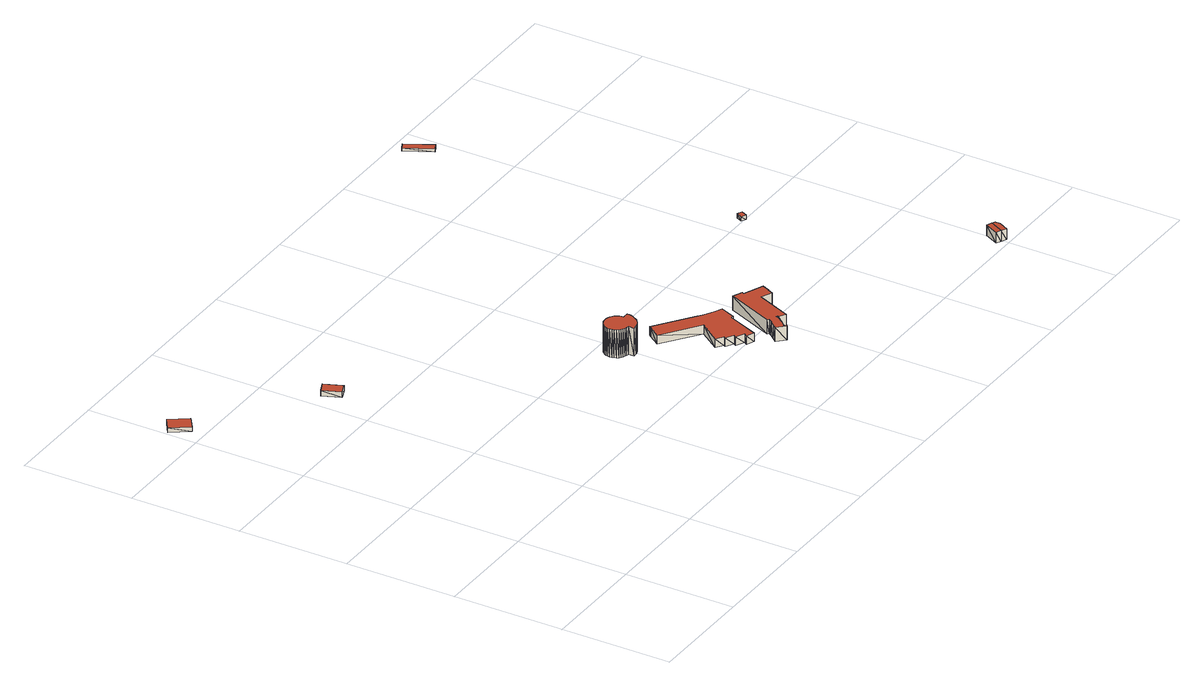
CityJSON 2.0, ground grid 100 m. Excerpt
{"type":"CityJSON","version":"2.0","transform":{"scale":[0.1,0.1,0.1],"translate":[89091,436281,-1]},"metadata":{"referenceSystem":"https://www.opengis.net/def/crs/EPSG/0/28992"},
"CityObjects":{
"building1":{"type":"Building","attributes":{"+height_valid":1,"+groundHeight":1,"measuredHeight":5,"+function":"Industry","+org_car_parking_spaces":15,"+total_area":270,"+min_car_parking_spaces":0},"geometry":[{"type":"MultiSurface","lod":"1.2","boundaries":[[[0,1,2,3]],[[4,5,6,7]],[[0,5,4]],[[0,1,5]],[[1,6,5]],[[1,2,6]],[[2,7,6]],[[2,3,7]],[[3,4,7]],[[3,0,4]]],"semantics":{"surfaces":[{"type":"GroundSurface"},{"type":"RoofSurface"},{"type":"WallSurface"}],"values":[0,1,2,2,2,2,2,2,2,2]}}]},
"building2":{"type":"Building","attributes":{"+height_valid":1,"+groundHeight":-1,"measuredHeight":4,"+function":"Industry","+org_car_parking_spaces":44,"+total_area":303,"+min_car_parking_spaces":0},"geometry":[{"type":"MultiSurface","lod":"1.2","boundaries":[[[8,9,10,11]],[[12,13,14,15]],[[8,13,12]],[[8,9,13]],[[9,14,13]],[[9,10,14]],[[10,15,14]],[[10,11,15]],[[11,12,15]],[[11,8,12]]],"semantics":{"surfaces":[{"type":"GroundSurface"},{"type":"RoofSurface"},{"type":"WallSurface"}],"values":[0,1,2,2,2,2,2,2,2,2]}}]},
"building3":{"type":"Building","attributes":{"+height_valid":1,"+groundHeight":4,"measuredHeight":30,"+function":"Office","+org_car_parking_spaces":36,"+total_area":2016,"+min_car_parking_spaces":20},"geometry":[{"type":"MultiSurface","lod":"1.2","boundaries":[[[16,17,18,19,20,21,22,23,24,25,26,27,28,29,30,31,32,33,34,35,36,37,38,39,40,41,42,43,44,45,46,47,48,49,50,51,52,53,54,55,56,57,58,59,60,61,62]],[[63,64,65,66,67,68,69,70,71,72,73,74,75,76,77,78,79,80,81,82,83,84,85,86,87,88,89,90,91,92,93,94,95,96,97,98,99,100,101,102,103,104,105,106,107,108,109]],[[16,64,63]],[[16,17,64]],[[17,65,64]],[[17,18,65]],[[18,66,65]],[[18,19,66]],[[19,67,66]],[[19,20,67]],[[20,68,67]],[[20,21,68]],[[21,69,68]],[[21,22,69]],[[22,70,69]],[[22,23,70]],[[23,71,70]],[[23,24,71]],[[24,72,71]],[[24,25,72]],[[25,73,72]],[[25,26,73]],[[26,74,73]],[[26,27,74]],[[27,75,74]],[[27,28,75]],[[28,76,75]],[[28,29,76]],[[29,77,76]],[[29,30,77]],[[30,78,77]],[[30,31,78]],[[31,79,78]],[[31,32,79]],[[32,80,79]],[[32,33,80]],[[33,81,80]],[[33,34,81]],[[34,82,81]],[[34,35,82]],[[35,83,82]],[[35,36,83]],[[36,84,83]],[[36,37,84]],[[37,85,84]],[[37,38,85]],[[38,86,85]],[[38,39,86]],[[39,87,86]],[[39,40,87]],[[40,88,87]],[[40,41,88]],[[41,89,88]],[[41,42,89]],[[42,90,89]],[[42,43,90]],[[43,91,90]],[[43,44,91]],[[44,92,91]],[[44,45,92]],[[45,93,92]],[[45,46,93]],[[46,94,93]],[[46,47,94]],[[47,95,94]],[[47,48,95]],[[48,96,95]],[[48,49,96]],[[49,97,96]],[[49,50,97]],[[50,98,97]],[[50,51,98]],[[51,99,98]],[[51,52,99]],[[52,100,99]],[[52,53,100]],[[53,101,100]],[[53,54,101]],[[54,102,101]],[[54,55,102]],[[55,103,102]],[[55,56,103]],[[56,104,103]],[[56,57,104]],[[57,105,104]],[[57,58,105]],[[58,106,105]],[[58,59,106]],[[59,107,106]],[[59,60,107]],[[60,108,107]],[[60,61,108]],[[61,109,108]],[[61,62,109]],[[62,63,109]],[[62,16,63]]],"semantics":{"surfaces":[{"type":"GroundSurface"},{"type":"RoofSurface"},{"type":"WallSurface"}],"values":[0,1,2,2,2,2,2,2,2,2,2,2,2,2,2,2,2,2,2,2,2,2,2,2,2,2,2,2,2,2,2,2,2,2,2,2,2,2,2,2,2,2,2,2,2,2,2,2,2,2,2,2,2,2,2,2,2,2,2,2,2,2,2,2,2,2,2,2,2,2,2,2,2,2,2,2,2,2,2,2,2,2,2,2,2,2,2,2,2,2,2,2,2,2,2,2]}}]},
"building4":{"type":"Building","attributes":{"+height_valid":1,"+groundHeight":3,"measuredHeight":11,"+function":"Office","+org_car_parking_spaces":21,"+total_area":2417,"+min_car_parking_spaces":24},"geometry":[{"type":"MultiSurface","lod":"1.2","boundaries":[[[110,111,112,113,114,115,116,117,118,119,120,121,122,123,124,125,126,127,128]],[[129,130,131,132,133,134,135,136,137,138,139,140,141,142,143,144,145,146,147]],[[110,130,129]],[[110,111,130]],[[111,131,130]],[[111,112,131]],[[112,132,131]],[[112,113,132]],[[113,133,132]],[[113,114,133]],[[114,134,133]],[[114,115,134]],[[115,135,134]],[[115,116,135]],[[116,136,135]],[[116,117,136]],[[117,137,136]],[[117,118,137]],[[118,138,137]],[[118,119,138]],[[119,139,138]],[[119,120,139]],[[120,140,139]],[[120,121,140]],[[121,141,140]],[[121,122,141]],[[122,142,141]],[[122,123,142]],[[123,143,142]],[[123,124,143]],[[124,144,143]],[[124,125,144]],[[125,145,144]],[[125,126,145]],[[126,146,145]],[[126,127,146]],[[127,147,146]],[[127,128,147]],[[128,129,147]],[[128,110,129]]],"semantics":{"surfaces":[{"type":"GroundSurface"},{"type":"RoofSurface"},{"type":"WallSurface"}],"values":[0,1,2,2,2,2,2,2,2,2,2,2,2,2,2,2,2,2,2,2,2,2,2,2,2,2,2,2,2,2,2,2,2,2,2,2,2,2,2,2]}}]},
"building5":{"type":"Building","attributes":{"+height_valid":1,"+groundHeight":3,"measuredHeight":16,"+function":"Office","+org_car_parking_spaces":29,"+total_area":3449,"+min_car_parking_spaces":34},"geometry":[{"type":"MultiSurface","lod":"1.2","boundaries":[[[148,149,150,151,152,153,154,155,156,157,158,159,160,161,162,163,164,165,166,167,168,169,170,171,172,173,174]],[[175,176,177,178,179,180,181,182,183,184,185,186,187,188,189,190,191,192,193,194,195,196,197,198,199,200,201]],[[148,176,175]],[[148,149,176]],[[149,177,176]],[[149,150,177]],[[150,178,177]],[[150,151,178]],[[151,179,178]],[[151,152,179]],[[152,180,179]],[[152,153,180]],[[153,181,180]],[[153,154,181]],[[154,182,181]],[[154,155,182]],[[155,183,182]],[[155,156,183]],[[156,184,183]],[[156,157,184]],[[157,185,184]],[[157,158,185]],[[158,186,185]],[[158,159,186]],[[159,187,186]],[[159,160,187]],[[160,188,187]],[[160,161,188]],[[161,189,188]],[[161,162,189]],[[162,190,189]],[[162,163,190]],[[163,191,190]],[[163,164,191]],[[164,192,191]],[[164,165,192]],[[165,193,192]],[[165,166,193]],[[166,194,193]],[[166,167,194]],[[167,195,194]],[[167,168,195]],[[168,196,195]],[[168,169,196]],[[169,197,196]],[[169,170,197]],[[170,198,197]],[[170,171,198]],[[171,199,198]],[[171,172,199]],[[172,200,199]],[[172,173,200]],[[173,201,200]],[[173,174,201]],[[174,175,201]],[[174,148,175]]],"semantics":{"surfaces":[{"type":"GroundSurface"},{"type":"RoofSurface"},{"type":"WallSurface"}],"values":[0,1,2,2,2,2,2,2,2,2,2,2,2,2,2,2,2,2,2,2,2,2,2,2,2,2,2,2,2,2,2,2,2,2,2,2,2,2,2,2,2,2,2,2,2,2,2,2,2,2,2,2,2,2,2,2]}}]},
"building6":{"type":"Building","attributes":{"+height_valid":1,"+groundHeight":3,"measuredHeight":7,"+function":"Industry","+org_car_parking_spaces":21,"+total_area":24,"+min_car_parking_spaces":0},"geometry":[{"type":"MultiSurface","lod":"1.2","boundaries":[[[202,203,204,205]],[[206,207,208,209]],[[202,207,206]],[[202,203,207]],[[203,208,207]],[[203,204,208]],[[204,209,208]],[[204,205,209]],[[205,206,209]],[[205,202,206]]],"semantics":{"surfaces":[{"type":"GroundSurface"},{"type":"RoofSurface"},{"type":"WallSurface"}],"values":[0,1,2,2,2,2,2,2,2,2]}}]},
"building7":{"type":"Building","attributes":{"+height_valid":1,"+groundHeight":3,"measuredHeight":13,"+function":"Industry","+org_car_parking_spaces":8,"+total_area":63,"+min_car_parking_spaces":0},"geometry":[{"type":"MultiSurface","lod":"1.2","boundaries":[[[210,211,212,213]],[[214,215,216,217]],[[210,215,214]],[[210,211,215]],[[211,216,215]],[[211,212,216]],[[212,217,216]],[[212,213,217]],[[213,214,217]],[[213,210,214]]],"semantics":{"surfaces":[{"type":"GroundSurface"},{"type":"RoofSurface"},{"type":"WallSurface"}],"values":[0,1,2,2,2,2,2,2,2,2]}}]},
"building8":{"type":"Building","attributes":{"+height_valid":1,"+groundHeight":3,"measuredHeight":13,"+function":"Office","+org_car_parking_spaces":46,"+total_area":146,"+min_car_parking_spaces":0},"geometry":[{"type":"MultiSurface","lod":"1.2","boundaries":[[[218,219,213,212,220]],[[221,222,217,216,223]],[[218,222,221]],[[218,219,222]],[[219,217,222]],[[219,213,217]],[[213,216,217]],[[213,212,216]],[[212,223,216]],[[212,220,223]],[[220,221,223]],[[220,218,221]]],"semantics":{"surfaces":[{"type":"GroundSurface"},{"type":"RoofSurface"},{"type":"WallSurface"}],"values":[0,1,2,2,2,2,2,2,2,2,2,2]}}]},
"building9":{"type":"Building","attributes":{"+height_valid":1,"+groundHeight":3,"measuredHeight":6,"+function":"Office","+org_car_parking_spaces":19,"+total_area":180,"+min_car_parking_spaces":0},"geometry":[{"type":"MultiSurface","lod":"1.2","boundaries":[[[224,225,226,227]],[[228,229,230,231]],[[224,229,228]],[[224,225,229]],[[225,230,229]],[[225,226,230]],[[226,231,230]],[[226,227,231]],[[227,228,231]],[[227,224,228]]],"semantics":{"surfaces":[{"type":"GroundSurface"},{"type":"RoofSurface"},{"type":"WallSurface"}],"values":[0,1,2,2,2,2,2,2,2,2]}}]}
},
"vertices":[
[118,4338,20],[230,4178,20],[117,4099,20],[4,4258,20],[118,4338,60],[230,4178,60],[117,4099,60],[4,4258,60],
[1240,3558,0],[1310,3395,0],[1215,3355,0],[1144,3514,0],[1240,3558,50],[1310,3395,50],[1215,3355,50],[1144,3514,50],
[2888,1632,50],[2888,1686,50],[2869,1690,50],[2850,1693,50],[2833,1701,50],[2818,1711,50],[2804,1724,50],[2793,1740,50],[2785,1757,50],[2780,1775,50],[2778,1794,50],[2779,1813,50],[2784,1831,50],[2792,1849,50],[2803,1864,50],[2816,1878,50],[2831,1889,50],[2849,1897,50],[2867,1902,50],[2886,1904,50],[2905,1902,50],[2923,1898,50],[2940,1890,50],[2956,1879,50],[2969,1866,50],[2980,1850,50],[2989,1833,50],[2994,1815,50],[2995,1796,50],[3050,1797,50],[3049,1774,50],[3048,1767,50],[3047,1761,50],[3045,1754,50],[3042,1744,50],[3036,1732,50],[3017,1698,50],[3006,1682,50],[3003,1679,50],[2994,1672,50],[2984,1664,50],[2969,1655,50],[2958,1648,50],[2951,1645,50],[2944,1642,50],[2933,1639,50],[2926,1637,50],[2888,1632,310],[2888,1686,310],[2869,1690,310],[2850,1693,310],[2833,1701,310],[2818,1711,310],[2804,1724,310],[2793,1740,310],[2785,1757,310],[2780,1775,310],[2778,1794,310],[2779,1813,310],[2784,1831,310],[2792,1849,310],[2803,1864,310],[2816,1878,310],[2831,1889,310],[2849,1897,310],[2867,1902,310],[2886,1904,310],[2905,1902,310],[2923,1898,310],[2940,1890,310],[2956,1879,310],[2969,1866,310],[2980,1850,310],[2989,1833,310],[2994,1815,310],[2995,1796,310],[3050,1797,310],[3049,1774,310],[3048,1767,310],[3047,1761,310],[3045,1754,310],[3042,1744,310],[3036,1732,310],[3017,1698,310],[3006,1682,310],[3003,1679,310],[2994,1672,310],[2984,1664,310],[2969,1655,310],[2958,1648,310],[2951,1645,310],[2944,1642,310],[2933,1639,310],[2926,1637,310],
[3235,1685,40],[3246,1700,40],[3579,1457,40],[3618,1430,40],[3676,1396,40],[3718,1373,40],[3779,1345,40],[3722,1208,40],[3703,1215,40],[3584,932,40],[3519,962,40],[3533,990,40],[3460,1028,40],[3472,1050,40],[3403,1092,40],[3414,1108,40],[3348,1153,40],[3485,1341,40],[3158,1580,40],[3235,1685,120],[3246,1700,120],[3579,1457,120],[3618,1430,120],[3676,1396,120],[3718,1373,120],[3779,1345,120],[3722,1208,120],[3703,1215,120],[3584,932,120],[3519,962,120],[3533,990,120],[3460,1028,120],[3472,1050,120],[3403,1092,120],[3414,1108,120],[3348,1153,120],[3485,1341,120],[3158,1580,120],
[3755,893,40],[3739,902,40],[3920,1331,40],[4008,1294,40],[4000,1275,40],[4177,1201,40],[4149,1133,40],[4145,1134,40],[4125,1086,40],[4024,1128,40],[3893,817,40],[3834,849,40],[3840,863,40],[3827,868,40],[3819,853,40],[3810,838,40],[3800,823,40],[3785,801,40],[3770,782,40],[3759,769,40],[3748,757,40],[3737,746,40],[3753,729,40],[3741,719,40],[3675,791,40],[3707,825,40],[3736,863,40],[3755,893,170],[3739,902,170],[3920,1331,170],[4008,1294,170],[4000,1275,170],[4177,1201,170],[4149,1133,170],[4145,1134,170],[4125,1086,170],[4024,1128,170],[3893,817,170],[3834,849,170],[3840,863,170],[3827,868,170],[3819,853,170],[3810,838,170],[3800,823,170],[3785,801,170],[3770,782,170],[3759,769,170],[3748,757,170],[3737,746,170],[3753,729,170],[3741,719,170],[3675,791,170],[3707,825,170],[3736,863,170],
[5172,2033,40],[5215,2013,40],[5191,1960,40],[5147,1979,40],[5172,2033,80],[5215,2013,80],[5191,1960,80],[5147,1979,80],
[5894,51,40],[5957,176,40],[6001,155,40],[5938,30,40],[5894,51,140],[5957,176,140],[6001,155,140],[5938,30,140],
[6029,96,40],[5984,7,40],[6027,141,40],[6029,96,140],[5984,7,140],[6027,141,140],
[4819,4633,40],[4695,4869,40],[4753,4899,40],[4877,4663,40],[4819,4633,70],[4695,4869,70],[4753,4899,70],[4877,4663,70]
]}
